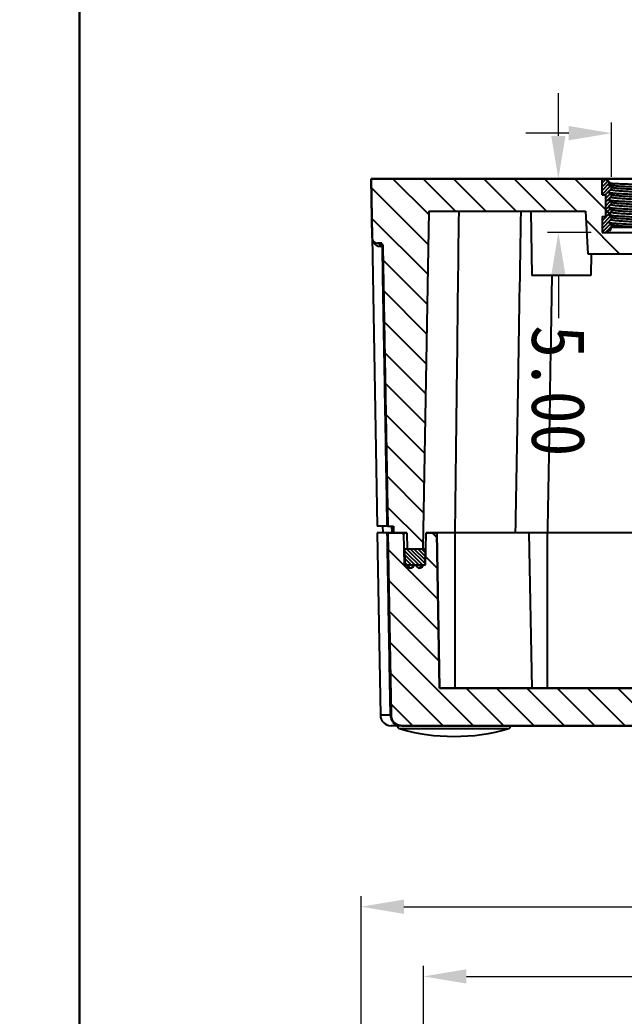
# Model space of a CAD drawing. Header units: millimetres. Extents: x 832 to 1628, y -1651 to -1095.
# Drawn here: x 1224.2 to 1280.5, y -1471.2 to -1378.3 of the extents above; entities that cross this region are included whole.
import ezdxf

# ---------------------------------------------------------------- set-up
doc = ezdxf.new("R2010")
doc.units = ezdxf.units.MM
doc.layers.add('dim', color=3, linetype='Continuous', lineweight=9)
doc.styles.add('FFS', font='simfang0.ttf', dxfattribs={"width": 0.9})
doc.dimstyles.new('YanXiu', dxfattribs={"dimtxt": 2.5, "dimasz": 2.2, "dimexe": 1, "dimexo": 0.6, "dimgap": 0.66, "dimtad": 0, "dimzin": 1, "dimdsep": 46, "dimtxsty": 'FFS', "dimcen": 0, "dimclrd": 256, "dimclre": 131, "dimclrt": 42, "dimazin": 0, "dimtfac": 1, "dimtofl": 0, "dimtmove": 0, "dimatfit": 3, "dimfxl": 1, "dimlwd": 5, "dimlwe": 5, "dimarcsym": 0})

# ---------------------------------------------------------------- blocks, each defined once
blk = doc.blocks.new('*D22')
at = {"layer": 'Defpoints', "color": 0}
for p in [(1723.751, -1309.429), (1816.097, -1309.429), (1816.097, -1328.497)]:
    blk.add_point(p, dxfattribs=at)
at = {"layer": 'dim', "color": 131, "lineweight": 5}
for p, q in [((1723.751, -1310.428), (1723.751, -1329.496)), ((1816.097, -1310.428), (1816.097, -1329.496))]:
    blk.add_line(p, q, dxfattribs=at)
at = {"layer": 'dim', "lineweight": 5}
for p, q in [((1727.751, -1328.497), (1761.7, -1328.497)), ((1812.097, -1328.497), (1778.148, -1328.497))]:
    blk.add_line(p, q, dxfattribs=at)
at = {"layer": 'dim'}
for points in [[(1727.751, -1327.83), (1727.751, -1329.163), (1723.751, -1328.497)], [(1812.097, -1327.83), (1812.097, -1329.163), (1816.097, -1328.497)]]:
    blk.add_solid(points, dxfattribs=at)
at = {"layer": 'dim', "color": 42, "insert": (1769.924, -1328.497), "char_height": 5, "attachment_point": 5, "style": 'FFS'}
blk.add_mtext('92.35', dxfattribs=at)
blk = doc.blocks.new('*D21')
at = {"layer": 'Defpoints', "color": 0}
for p in [(1729.572, -1300.742), (1810.276, -1300.742), (1810.276, -1321.997)]:
    blk.add_point(p, dxfattribs=at)
at = {"layer": 'dim', "color": 131, "lineweight": 5}
for p, q in [((1729.572, -1301.741), (1729.572, -1322.996)), ((1810.276, -1301.741), (1810.276, -1322.996))]:
    blk.add_line(p, q, dxfattribs=at)
at = {"layer": 'dim', "lineweight": 5}
for p, q in [((1733.572, -1321.997), (1761.591, -1321.997)), ((1806.276, -1321.997), (1778.257, -1321.997))]:
    blk.add_line(p, q, dxfattribs=at)
at = {"layer": 'dim'}
for points in [[(1733.572, -1321.33), (1733.572, -1322.663), (1729.572, -1321.997)], [(1806.276, -1321.33), (1806.276, -1322.663), (1810.276, -1321.997)]]:
    blk.add_solid(points, dxfattribs=at)
at = {"layer": 'dim', "color": 42, "insert": (1769.924, -1321.997), "char_height": 5, "attachment_point": 5, "style": 'FFS'}
blk.add_mtext('80.70', dxfattribs=at)
blk = doc.blocks.new('*D42')
at = {"layer": 'Defpoints', "color": 0}
for p in [(-48.741, 25.224), (-44.669, 25.224), (-48.741, 20.224)]:
    blk.add_point(p, dxfattribs=at)
at = {"layer": 'dim', "lineweight": 5}
for p, q in [((-44.669, 29.224), (-44.669, 33.224)), ((-44.669, 16.224), (-44.669, 12.224))]:
    blk.add_line(p, q, dxfattribs=at)
at = {"layer": 'dim', "color": 131, "lineweight": 5}
for p, q in [((-47.742, 25.224), (-43.669, 25.224)), ((-47.742, 20.224), (-43.669, 20.224))]:
    blk.add_line(p, q, dxfattribs=at)
at = {"layer": 'dim'}
for points in [[(-45.336, 29.224), (-44.002, 29.224), (-44.669, 25.224)], [(-45.336, 16.224), (-44.002, 16.224), (-44.669, 20.224)]]:
    blk.add_solid(points, dxfattribs=at)
at = {"layer": 'dim', "color": 42, "insert": (-44.669, 39.988), "char_height": 5, "attachment_point": 5, "rotation": 90, "style": 'FFS'}
blk.add_mtext('5.00', dxfattribs=at)
blk = doc.blocks.new('*u26')
at = {"linetype": 'Continuous'}
h = blk.add_hatch(dxfattribs=at)
h.set_pattern_fill('A', color=5, scale=0.25, angle=45, style=0, pattern_type=0)
h.set_pattern_definition([(45, (-361.00908, -124.309), (-0.1767767, 0.1767767), [])])
edge = h.paths.add_edge_path()
edge.add_line((2.7, -5), (2.3, -5))
edge.add_line((1.909, -4.609), (2.3, -5))
edge.add_line((1.909, -4.609), (2.1, -4.45))
edge.add_line((2.1, -4.45), (1.8, -4.2))
edge.add_line((1.8, -4), (1.8, -4.2))
edge.add_line((1.8, -4), (2.1, -3.75))
edge.add_line((2.1, -3.75), (1.8, -3.5))
edge.add_line((1.8, -3.3), (1.8, -3.5))
edge.add_line((1.8, -3.3), (2.1, -3.05))
edge.add_line((2.1, -3.05), (1.8, -2.8))
edge.add_line((1.8, -2.6), (1.8, -2.8))
edge.add_line((1.8, -2.6), (2.1, -2.35))
edge.add_line((2.1, -2.35), (1.8, -2.1))
edge.add_line((1.8, -1.9), (1.8, -2.1))
edge.add_line((1.8, -1.9), (2.1, -1.65))
edge.add_line((2.1, -1.65), (1.8, -1.4))
edge.add_line((1.8, -1.2), (1.8, -1.4))
edge.add_line((1.8, -1.2), (2.1, -0.95))
edge.add_line((2.1, -0.95), (1.8, -0.7))
edge.add_line((1.8, -0.5), (1.8, -0.7))
edge.add_line((1.8, -0.5), (2.1, -0.25))
edge.add_line((2.1, -0.25), (2.073, -0.227))
edge.add_line((2.073, -0.227), (2.3, 0))
edge.add_line((2.7, 0), (2.3, 0))
edge.add_line((2.7, -1.5), (2.7, 0))
edge.add_line((2.7, -1.5), (2.35, -1.5))
edge.add_line((2.35, -1.5), (2.35, -3.5))
edge.add_line((2.7, -3.5), (2.35, -3.5))
edge.add_line((2.7, -3.5), (2.7, -5))
edge = h.paths.add_edge_path()
edge.add_line((-2.3, -5), (-2.7, -5))
edge.add_line((-2.7, -3.5), (-2.7, -5))
edge.add_line((-2.35, -3.5), (-2.7, -3.5))
edge.add_line((-2.35, -1.5), (-2.35, -3.5))
edge.add_line((-2.35, -1.5), (-2.7, -1.5))
edge.add_line((-2.7, -1.5), (-2.7, 0))
edge.add_line((-2.3, 0), (-2.7, 0))
edge.add_line((-1.882, -0.418), (-2.3, 0))
edge.add_line((-1.882, -0.418), (-2.1, -0.6))
edge.add_line((-2.1, -0.6), (-1.8, -0.85))
edge.add_line((-1.8, -0.85), (-1.8, -1.05))
edge.add_line((-1.8, -1.05), (-2.1, -1.3))
edge.add_line((-2.1, -1.3), (-1.8, -1.55))
edge.add_line((-1.8, -1.55), (-1.8, -1.75))
edge.add_line((-1.8, -1.75), (-2.1, -2))
edge.add_line((-2.1, -2), (-1.8, -2.25))
edge.add_line((-1.8, -2.25), (-1.8, -2.45))
edge.add_line((-1.8, -2.45), (-2.1, -2.7))
edge.add_line((-2.1, -2.7), (-1.8, -2.95))
edge.add_line((-1.8, -2.95), (-1.8, -3.15))
edge.add_line((-1.8, -3.15), (-2.1, -3.4))
edge.add_line((-2.1, -3.4), (-1.8, -3.65))
edge.add_line((-1.8, -3.65), (-1.8, -3.85))
edge.add_line((-1.8, -3.85), (-2.1, -4.1))
edge.add_line((-2.1, -4.1), (-1.8, -4.35))
edge.add_line((-1.8, -4.35), (-1.8, -4.5))
edge.add_line((-1.8, -4.5), (-2.3, -5))
at = {"color": 6, "linetype": 'Continuous'}
for p, q in [((-2.7, -1.5), (-2.7, 0)), ((-2.3, 0), (-2.7, 0)), ((-2.7, -1.5), (-2.7, 0)), ((2.7, 0), (-2.7, 0)), ((-1.882, -0.418), (-2.3, 0)), ((-1.882, -0.418), (-2.3, 0)), ((2.073, -0.227), (2.3, 0)), ((2.073, -0.227), (2.3, 0)), ((2.7, 0), (2.3, 0)), ((2.7, -1.5), (2.7, 0)), ((2.7, -1.5), (2.7, 0)), ((-1.882, -0.418), (-2.1, -0.6)), ((-1.882, -0.418), (-2.1, -0.6)), ((-2.1, -0.6), (-1.8, -0.85)), ((-2.1, -0.6), (-1.8, -0.85)), ((-1.8, -0.85), (-1.8, -1.05)), ((-1.8, -0.85), (-1.8, -1.05)), ((-1.795, -0.858), (-1.8, -0.85)), ((1.8, -0.5), (-0.401, -0.5)), ((1.795, -0.692), (1.8, -0.7)), ((1.8, -0.5), (2.1, -0.25)), ((1.8, -0.5), (2.1, -0.25)), ((1.8, -0.5), (1.8, -0.7)), ((1.8, -0.5), (1.8, -0.7)), ((2.1, -0.95), (1.8, -0.7)), ((2.1, -0.95), (1.8, -0.7)), ((2.072, -0.232), (2.07, -0.232)), ((2.072, -0.223), (2.073, -0.227)), ((2.1, -0.25), (2.073, -0.227)), ((2.1, -0.25), (2.073, -0.227)), ((-2.35, -1.5), (-2.7, -1.5)), ((-2.35, -1.5), (-2.7, -1.5)), ((-2.35, -1.5), (-2.35, -3.5)), ((-2.35, -1.5), (-2.35, -3.5)), ((-1.8, -1.05), (-2.1, -1.3)), ((-1.8, -1.05), (-2.1, -1.3)), ((-2.1, -1.3), (-1.8, -1.55)), ((-2.1, -1.3), (-1.8, -1.55)), ((-1.8, -1.75), (-2.1, -2)), ((-1.8, -1.75), (-2.1, -2)), ((-1.8, -1.55), (-1.8, -1.75)), ((-1.8, -1.55), (-1.8, -1.75)), ((-1.795, -1.558), (-1.8, -1.55)), ((1.795, -1.392), (1.8, -1.4)), ((1.8, -1.2), (2.1, -0.95)), ((1.8, -1.2), (2.1, -0.95)), ((1.8, -1.2), (1.8, -1.4)), ((1.8, -1.2), (1.8, -1.4)), ((2.1, -1.65), (1.8, -1.4)), ((2.1, -1.65), (1.8, -1.4)), ((1.8, -1.9), (2.1, -1.65)), ((1.8, -1.9), (2.1, -1.65)), ((2.7, -1.5), (2.35, -1.5)), ((2.35, -1.5), (2.35, -3.5)), ((2.7, -1.5), (2.35, -1.5)), ((2.35, -1.5), (2.35, -3.5)), ((-2.1, -2), (-1.8, -2.25)), ((-2.1, -2), (-1.8, -2.25)), ((-1.8, -2.45), (-2.1, -2.7)), ((-1.8, -2.45), (-2.1, -2.7)), ((-2.1, -2.7), (-1.8, -2.95)), ((-2.1, -2.7), (-1.8, -2.95)), ((-1.8, -2.25), (-1.8, -2.45)), ((-1.8, -2.25), (-1.8, -2.45)), ((-1.795, -2.258), (-1.8, -2.25)), ((1.795, -2.092), (1.8, -2.1)), ((1.8, -1.9), (1.8, -2.1)), ((1.8, -1.9), (1.8, -2.1)), ((2.1, -2.35), (1.8, -2.1)), ((2.1, -2.35), (1.8, -2.1)), ((1.8, -2.6), (2.1, -2.35)), ((1.8, -2.6), (2.1, -2.35)), ((1.8, -2.6), (1.8, -2.8)), ((1.8, -2.6), (1.8, -2.8)), ((-2.7, -3.5), (-2.7, -5)), ((-2.35, -3.5), (-2.7, -3.5)), ((-2.7, -3.5), (-2.7, -5)), ((-2.35, -3.5), (-2.7, -3.5)), ((-1.8, -3.15), (-2.1, -3.4)), ((-1.8, -3.15), (-2.1, -3.4)), ((-2.1, -3.4), (-1.8, -3.65)), ((-2.1, -3.4), (-1.8, -3.65)), ((-1.8, -2.95), (-1.8, -3.15)), ((-1.8, -2.95), (-1.8, -3.15)), ((-1.795, -2.958), (-1.8, -2.95)), ((-1.8, -3.65), (-1.8, -3.85)), ((-1.795, -3.658), (-1.8, -3.65)), ((-1.8, -3.65), (-1.8, -3.85)), ((1.795, -2.792), (1.8, -2.8)), ((1.795, -3.492), (1.8, -3.5)), ((2.1, -3.05), (1.8, -2.8)), ((2.1, -3.05), (1.8, -2.8)), ((1.8, -3.3), (2.1, -3.05)), ((1.8, -3.3), (2.1, -3.05)), ((1.8, -3.3), (1.8, -3.5)), ((1.8, -3.3), (1.8, -3.5)), ((2.1, -3.75), (1.8, -3.5)), ((2.1, -3.75), (1.8, -3.5)), ((2.7, -3.5), (2.35, -3.5)), ((2.7, -3.5), (2.35, -3.5)), ((2.7, -3.5), (2.7, -5)), ((2.7, -3.5), (2.7, -5)), ((-1.8, -4.5), (-2.3, -5)), ((-1.8, -4.5), (-2.3, -5)), ((-1.8, -3.85), (-2.1, -4.1)), ((-1.8, -3.85), (-2.1, -4.1)), ((-2.1, -4.1), (-1.8, -4.35)), ((-2.1, -4.1), (-1.8, -4.35)), ((-1.8, -4.35), (-1.8, -4.5)), ((-1.8, -4.35), (-1.795, -4.358)), ((-1.8, -4.35), (-1.8, -4.5)), ((-1.8, -4.5), (-0.401, -4.5)), ((1.795, -4.192), (1.8, -4.2)), ((1.8, -4), (2.1, -3.75)), ((1.8, -4), (2.1, -3.75)), ((1.8, -4), (1.8, -4.2)), ((1.8, -4), (1.8, -4.2)), ((2.1, -4.45), (1.8, -4.2)), ((2.1, -4.45), (1.8, -4.2)), ((1.909, -4.609), (2.1, -4.45)), ((1.909, -4.609), (2.1, -4.45)), ((1.909, -4.609), (2.3, -5)), ((1.909, -4.609), (2.3, -5)), ((-2.3, -5), (-2.7, -5)), ((2.7, -5), (-2.7, -5)), ((2.7, -5), (2.3, -5))]:
    blk.add_line(p, q, dxfattribs=at)
blk.add_arc((1.82, -1.111), 0.914, 73.70398, 74.02463, dxfattribs=at)
for points, start_tangent, end_tangent in [([(2.086, -0.936), (2.077, -0.933), (2.007, -0.917), (1.892, -0.9), (1.735, -0.883), (1.539, -0.867), (1.309, -0.85), (1.05, -0.833), (0.767, -0.817), (0.467, -0.8), (0.157, -0.783), (-0.157, -0.767), (-0.467, -0.75), (-0.767, -0.733), (-1.05, -0.717), (-1.309, -0.7), (-1.539, -0.683), (-1.735, -0.667), (-1.892, -0.65), (-2.007, -0.633), (-2.077, -0.617), (-2.086, -0.614)], (-0.938776, 0.344527), (-0.938776, 0.344527)), ([(-1.882, -0.418), (-1.852, -0.427), (-1.782, -0.436), (-1.672, -0.445), (-1.525, -0.455), (-1.348, -0.464), (-1.141, -0.473), (-0.911, -0.482), (-0.661, -0.491), (-0.401, -0.5)], (0.707107, -0.707107), (0.99941, -0.034343)), ([(1.8, -1.2), (1.778, -1.183), (1.711, -1.165), (1.601, -1.147), (1.453, -1.13), (1.27, -1.112), (1.055, -1.095), (0.812, -1.077), (0.551, -1.06), (0.277, -1.042), (-0.003, -1.025), (-0.285, -1.007), (-0.559, -0.99), (-0.819, -0.972), (-1.06, -0.955), (-1.273, -0.937), (-1.456, -0.92), (-1.604, -0.903), (-1.712, -0.885), (-1.778, -0.867), (-1.796, -0.859)], (0, 1), (-0.75133, 0.659927)), ([(-0.401, -0.5), (-0.135, -0.517), (0.133, -0.533), (0.398, -0.55), (0.654, -0.566), (0.897, -0.583), (1.12, -0.6), (1.317, -0.616), (1.484, -0.633), (1.62, -0.65), (1.72, -0.667), (1.78, -0.683), (1.795, -0.691)], (0.997991, -0.063358), (0.75935, -0.650682)), ([(1.8, -0.5), (1.863, -0.425), (1.901, -0.349), (1.911, -0.274), (1.892, -0.2)], (0.707107, 0.707107), (-0.419491, 0.907759)), ([(2.07, -0.232), (2.007, -0.217), (1.892, -0.2)], (-0.961796, 0.273768), (-0.992608, 0.121368)), ([(1.892, -0.2), (1.975, -0.207), (2.034, -0.214), (2.066, -0.22)], (0.997492, -0.070779), (0.893072, -0.449913)), ([(2.066, -0.22), (2.072, -0.224)], (0.893072, -0.449913), (0.747436, -0.664334)), ([(2.086, -1.636), (2.077, -1.633), (2.007, -1.617), (1.892, -1.6), (1.735, -1.583), (1.539, -1.567), (1.309, -1.55), (1.05, -1.533), (0.767, -1.517), (0.467, -1.5), (0.157, -1.483), (-0.157, -1.467), (-0.467, -1.45), (-0.767, -1.433), (-1.05, -1.417), (-1.309, -1.4), (-1.539, -1.383), (-1.735, -1.367), (-1.892, -1.35), (-2.007, -1.333), (-2.077, -1.317), (-2.086, -1.314)], (-0.938776, 0.344527), (-0.938776, 0.344527)), ([(-1.8, -1.05), (-1.778, -1.067), (-1.712, -1.085), (-1.604, -1.102), (-1.458, -1.12), (-1.275, -1.137), (-1.059, -1.155), (-0.816, -1.173), (-0.556, -1.19), (-0.282, -1.207), (0.003, -1.225), (0.288, -1.243), (0.562, -1.26), (0.82, -1.278), (1.062, -1.295), (1.277, -1.313), (1.46, -1.33), (1.605, -1.348), (1.712, -1.365), (1.778, -1.383), (1.796, -1.391)], (0, -1), (0.751048, -0.660247)), ([(-1.8, -1.75), (-1.778, -1.767), (-1.712, -1.785), (-1.603, -1.803), (-1.454, -1.82), (-1.272, -1.838), (-1.057, -1.855), (-0.816, -1.873), (-0.555, -1.89), (-0.281, -1.908), (0, -1.925)], (0, -1), (0.99809, -0.061775)), ([(1.8, -1.9), (1.778, -1.883), (1.712, -1.865), (1.605, -1.848), (1.46, -1.83), (1.277, -1.813), (1.062, -1.795), (0.82, -1.778), (0.562, -1.76), (0.288, -1.743), (0.003, -1.725), (-0.282, -1.707), (-0.556, -1.69), (-0.816, -1.673), (-1.059, -1.655), (-1.275, -1.637), (-1.458, -1.62), (-1.604, -1.602), (-1.712, -1.585), (-1.778, -1.567), (-1.796, -1.559)], (0, 1), (-0.750818, 0.66051)), ([(2.086, -3.036), (2.077, -3.033), (2.007, -3.017), (1.892, -3), (1.735, -2.983), (1.539, -2.967), (1.309, -2.95), (1.05, -2.933), (0.767, -2.917), (0.467, -2.9), (0.157, -2.883), (-0.157, -2.867), (-0.467, -2.85), (-0.767, -2.833), (-1.05, -2.817), (-1.309, -2.8), (-1.539, -2.783), (-1.735, -2.767), (-1.892, -2.75), (-2.007, -2.733), (-2.077, -2.717), (-2.086, -2.714)], (-0.938776, 0.344527), (-0.938776, 0.344527)), ([(0, -2.175), (-0.299, -2.159), (-0.592, -2.143), (-0.872, -2.127), (-1.135, -2.111), (-1.375, -2.095), (-1.587, -2.08), (-1.767, -2.064), (-1.91, -2.048), (-2.015, -2.032), (-2.079, -2.016)], (-0.998596, 0.052977), (-0.953559, 0.301205)), ([(-1.8, -2.45), (-1.778, -2.467), (-1.712, -2.485), (-1.605, -2.502), (-1.46, -2.52), (-1.278, -2.537), (-1.062, -2.555), (-0.821, -2.572), (-0.562, -2.59), (-0.288, -2.607), (-0.004, -2.625), (0.281, -2.642), (0.556, -2.66), (0.816, -2.677), (1.059, -2.695), (1.275, -2.713), (1.458, -2.73), (1.604, -2.748), (1.712, -2.765), (1.778, -2.783), (1.796, -2.791)], (0, -1), (0.750812, -0.660516)), ([(0, -2.425), (-0.281, -2.408), (-0.555, -2.39), (-0.816, -2.373), (-1.057, -2.355), (-1.272, -2.338), (-1.454, -2.32), (-1.603, -2.303), (-1.712, -2.285), (-1.778, -2.267), (-1.796, -2.259)], (-0.99809, 0.061775), (-0.751164, 0.660116)), ([(0, -1.925), (0.281, -1.942), (0.555, -1.96), (0.816, -1.977), (1.058, -1.995), (1.272, -2.012), (1.455, -2.03), (1.603, -2.047), (1.712, -2.065), (1.778, -2.083), (1.796, -2.091)], (0.99809, -0.061775), (0.751176, -0.660103)), ([(2.079, -2.334), (2.015, -2.318), (1.91, -2.302), (1.767, -2.286), (1.587, -2.27), (1.375, -2.255), (1.135, -2.239), (0.872, -2.223), (0.592, -2.207), (0.299, -2.191), (0, -2.175)], (-0.953559, 0.301205), (-0.998596, 0.052977)), ([(1.8, -2.6), (1.778, -2.583), (1.712, -2.565), (1.603, -2.547), (1.455, -2.53), (1.272, -2.512), (1.058, -2.495), (0.816, -2.477), (0.555, -2.46), (0.281, -2.442), (0, -2.425)], (0, 1), (-0.99809, 0.061775)), ([(2.086, -3.736), (2.077, -3.733), (2.007, -3.717), (1.892, -3.7), (1.735, -3.683), (1.539, -3.667), (1.309, -3.65), (1.05, -3.633), (0.767, -3.617), (0.467, -3.6), (0.157, -3.583), (-0.157, -3.567), (-0.467, -3.55), (-0.767, -3.533), (-1.05, -3.517), (-1.309, -3.5), (-1.539, -3.483), (-1.735, -3.467), (-1.892, -3.45), (-2.007, -3.433), (-2.077, -3.417), (-2.086, -3.414)], (-0.938776, 0.344527), (-0.938776, 0.344527)), ([(-1.8, -3.15), (-1.778, -3.167), (-1.711, -3.185), (-1.601, -3.203), (-1.453, -3.22), (-1.27, -3.238), (-1.054, -3.255), (-0.812, -3.273), (-0.55, -3.29), (-0.277, -3.308), (0.004, -3.325), (0.285, -3.343), (0.559, -3.36), (0.819, -3.378), (1.06, -3.395), (1.274, -3.413), (1.456, -3.43), (1.604, -3.447), (1.712, -3.465), (1.778, -3.483), (1.796, -3.491)], (0, -1), (0.751336, -0.659919)), ([(1.8, -3.3), (1.778, -3.283), (1.712, -3.265), (1.604, -3.248), (1.458, -3.23), (1.275, -3.213), (1.059, -3.195), (0.816, -3.177), (0.556, -3.16), (0.281, -3.142), (-0.004, -3.125), (-0.288, -3.107), (-0.562, -3.09), (-0.821, -3.072), (-1.062, -3.055), (-1.278, -3.037), (-1.46, -3.02), (-1.605, -3.002), (-1.712, -2.985), (-1.778, -2.967), (-1.796, -2.959)], (0, 1), (-0.751064, 0.660229)), ([(1.8, -4), (1.778, -3.983), (1.712, -3.965), (1.604, -3.947), (1.456, -3.93), (1.274, -3.913), (1.06, -3.895), (0.819, -3.878), (0.559, -3.86), (0.285, -3.843), (0.004, -3.825), (-0.277, -3.808), (-0.55, -3.79), (-0.812, -3.773), (-1.054, -3.755), (-1.27, -3.738), (-1.453, -3.72), (-1.601, -3.703), (-1.711, -3.685), (-1.778, -3.667), (-1.796, -3.659)], (0, 1), (-0.750617, 0.660738)), ([(2.086, -4.436), (2.077, -4.433), (2.007, -4.417), (1.892, -4.4), (1.735, -4.383), (1.539, -4.367), (1.309, -4.35), (1.05, -4.333), (0.767, -4.317), (0.467, -4.3), (0.157, -4.283), (-0.157, -4.267), (-0.467, -4.25), (-0.767, -4.233), (-1.05, -4.217), (-1.309, -4.2), (-1.539, -4.183), (-1.735, -4.167), (-1.892, -4.15), (-2.007, -4.133), (-2.077, -4.117), (-2.086, -4.114)], (-0.938776, 0.344527), (-0.938776, 0.344527)), ([(-1.8, -3.85), (-1.778, -3.867), (-1.713, -3.885), (-1.606, -3.902), (-1.46, -3.92), (-1.278, -3.937), (-1.063, -3.955), (-0.823, -3.972), (-0.566, -3.989), (-0.292, -4.007), (-0.007, -4.025), (0.277, -4.042), (0.551, -4.06), (0.812, -4.077), (1.056, -4.095), (1.273, -4.113), (1.457, -4.13), (1.603, -4.147), (1.712, -4.165), (1.778, -4.183), (1.796, -4.191)], (0, -1), (0.75061, -0.660746)), ([(-1.795, -4.359), (-1.78, -4.367), (-1.72, -4.383), (-1.622, -4.4), (-1.487, -4.417), (-1.32, -4.433), (-1.122, -4.45), (-0.9, -4.467), (-0.658, -4.483), (-0.401, -4.5)], (0.75874, -0.651393), (0.997991, -0.063358)), ([(1.909, -4.609), (1.879, -4.6), (1.808, -4.591), (1.698, -4.582), (1.553, -4.573), (1.374, -4.564), (1.165, -4.555), (0.929, -4.546), (0.677, -4.537), (0.415, -4.528), (0.142, -4.518), (-0.132, -4.509), (-0.401, -4.5)], (-0.707107, 0.707107), (-0.999392, 0.034876))]:
    blk.add_spline(points, degree=3, dxfattribs=dict(at, start_tangent=start_tangent, end_tangent=end_tangent))
blk = doc.blocks.new('*D43')
at = {"layer": 'Defpoints', "color": 0}
for p in [(-53.241, 20.768), (-49.641, 21.024), (-49.641, 15.961)]:
    blk.add_point(p, dxfattribs=at)
at = {"layer": 'dim', "color": 131, "lineweight": 5}
for p, q in [((-53.241, 19.769), (-53.241, 14.962)), ((-49.641, 20.024), (-49.641, 14.962))]:
    blk.add_line(p, q, dxfattribs=at)
at = {"layer": 'dim', "lineweight": 5}
for p, q in [((-57.241, 15.961), (-61.241, 15.961)), ((-45.641, 15.961), (-41.641, 15.961))]:
    blk.add_line(p, q, dxfattribs=at)
at = {"layer": 'dim'}
for points in [[(-57.241, 16.628), (-57.241, 15.294), (-53.241, 15.961)], [(-45.641, 16.628), (-45.641, 15.294), (-49.641, 15.961)]]:
    blk.add_solid(points, dxfattribs=at)
at = {"layer": 'dim', "color": 42, "insert": (-68.273, 15.961), "char_height": 5, "attachment_point": 5, "style": 'FFS'}
blk.add_mtext('M4.0', dxfattribs=at)
blk = doc.blocks.new('*u23')
at = {"layer": 'dim'}
for base, p1, p2, picture, middle in [((40.352, -85.568), (-40.352, -64.313), (40.352, -64.313), '*D21', (0, -85.568)), ((46.173, -92.068), (-46.173, -73), (46.173, -73), '*D22', (0, -92.068))]:
    dim = blk.add_linear_dim(base=base, p1=p1, p2=p2, dimstyle='YanXiu', override={"dimtxt": 5, "dimasz": 4, "dimexe": 0.9995, "dimexo": 0.9995, "dimgap": 0.9995}, dxfattribs=at)
    dim.commit()
    dim.dimension.update_dxf_attribs({"geometry": picture, "text_midpoint": middle, "insert": (-1769.924, 1236.429)})
blk = doc.blocks.new('u35')
h = blk.add_hatch()
h.set_pattern_fill('DEFAULT__6', color=5, scale=2, angle=-45, style=0, pattern_type=0)
h.set_pattern_definition([(315, (-338.3195, 688.51), (1.4142136, 1.4142136), [])])
edge = h.paths.add_edge_path()
edge.add_line((-70.391, 67.724), (-70.391, 71.224))
edge.add_line((-30.066, 71.224), (-70.391, 71.224))
edge.add_spline(control_points=[(-30.066, 71.224), (-29.488, 71.224), (-29.076, 70.819), (-29.066, 70.241)], knot_values=[0, 0, 0, 0, 1, 1, 1, 1], weights=[1, 0.808834, 0.808834, 1], degree=3, periodic=0)
edge.add_line((-28.769, 53.224), (-29.066, 70.241))
edge.add_line((-28.769, 53.224), (-30.272, 53.224))
edge.add_line((-30.325, 56.224), (-30.272, 53.224))
edge.add_line((-30.325, 56.224), (-32.282, 56.224))
edge.add_line((-32.282, 56.224), (-32.335, 53.224))
edge.add_line((-32.335, 53.224), (-33.336, 53.224))
edge.add_line((-33.589, 67.724), (-33.336, 53.224))
edge.add_line((-33.589, 67.724), (-70.391, 67.724))
edge = h.paths.add_edge_path()
edge.add_line((-70.391, 67.724), (-70.391, 71.224))
edge.add_line((-70.391, 67.724), (-70.391, 71.224))
edge = h.paths.add_edge_path()
edge.add_line((-70.391, 67.724), (-70.391, 71.224))
edge.add_line((-182.294, 67.724), (-70.391, 67.724))
edge.add_line((-182.294, 67.724), (-182.547, 53.224))
edge.add_line((-183.548, 53.224), (-182.547, 53.224))
edge.add_line((-183.601, 56.224), (-183.548, 53.224))
edge.add_line((-185.558, 56.224), (-183.601, 56.224))
edge.add_line((-185.558, 56.224), (-185.611, 53.224))
edge.add_line((-187.114, 53.224), (-185.611, 53.224))
edge.add_line((-187.114, 53.224), (-186.817, 70.241))
edge.add_spline(control_points=[(-185.817, 71.224), (-186.395, 71.224), (-186.807, 70.819), (-186.817, 70.241)], knot_values=[0, 0, 0, 0, 1, 1, 1, 1], weights=[1, 0.808834, 0.808834, 1], degree=3, periodic=0)
edge.add_line((-185.817, 71.224), (-70.391, 71.224))
h = blk.add_hatch()
h.set_pattern_fill('DEFAULT__5', color=5, scale=0.25, angle=-45, style=0, pattern_type=0)
h.set_pattern_definition([(315, (-338.3195, 688.51004), (0.176776695, 0.176776695), [])])
edge = h.paths.add_edge_path()
edge.add_line((-30.38, 56.224), (-30.355, 54.724))
edge.add_line((-30.355, 54.724), (-32.255, 54.724))
edge.add_line((-32.255, 54.724), (-32.23, 56.224))
edge.add_line((-32.03, 56.224), (-32.23, 56.224))
edge.add_spline(control_points=[(-32.03, 56.224), (-32.03, 56.824), (-31.43, 56.824), (-31.43, 56.224)], knot_values=[0, 0, 0, 0, 1, 1, 1, 1], weights=[1, 0.333333, 0.333333, 1], degree=3, periodic=0)
edge.add_line((-31.18, 56.224), (-31.43, 56.224))
edge.add_spline(control_points=[(-31.18, 56.224), (-31.18, 56.824), (-30.58, 56.824), (-30.58, 56.224)], knot_values=[0, 0, 0, 0, 1, 1, 1, 1], weights=[1, 0.333333, 0.333333, 1], degree=3, periodic=0)
edge.add_line((-30.38, 56.224), (-30.58, 56.224))
edge = h.paths.add_edge_path()
edge.add_line((-185.528, 54.724), (-183.628, 54.724))
edge.add_line((-185.503, 56.224), (-185.528, 54.724))
edge.add_line((-185.503, 56.224), (-185.303, 56.224))
edge.add_spline(control_points=[(-184.703, 56.224), (-184.703, 56.824), (-185.303, 56.824), (-185.303, 56.224)], knot_values=[0, 0, 0, 0, 1, 1, 1, 1], weights=[1, 0.333333, 0.333333, 1], degree=3, periodic=0)
edge.add_line((-184.703, 56.224), (-184.453, 56.224))
edge.add_spline(control_points=[(-183.853, 56.224), (-183.853, 56.824), (-184.453, 56.824), (-184.453, 56.224)], knot_values=[0, 0, 0, 0, 1, 1, 1, 1], weights=[1, 0.333333, 0.333333, 1], degree=3, periodic=0)
edge.add_line((-183.853, 56.224), (-183.653, 56.224))
edge.add_line((-183.628, 54.724), (-183.653, 56.224))
at = {"color": 7}
for p, q in [((-186.818, 71.224), (-29.066, 71.224)), ((-30.066, 71.224), (-70.391, 71.224)), ((-29.856, 71.49), (-40.027, 71.49)), ((-28.769, 53.224), (-29.066, 70.241)), ((-28.769, 53.224), (-29.066, 70.241)), ((-29.009, 70.241), (-29.066, 70.24)), ((-29.009, 70.241), (-28.066, 70.241)), ((-27.769, 53.224), (-28.066, 70.241)), ((-182.294, 67.724), (-33.589, 67.724)), ((-33.589, 67.724), (-70.391, 67.724)), ((-43.629, 53.224), (-43.629, 67.724)), ((-41.931, 53.224), (-42.184, 67.724)), ((-35.016, 53.224), (-35.019, 67.724)), ((-33.589, 67.724), (-33.336, 53.224)), ((-33.336, 53.224), (-33.589, 67.724)), ((-32.282, 56.224), (-32.335, 53.224)), ((-32.282, 56.224), (-32.335, 53.224)), ((-30.325, 56.224), (-32.282, 56.224)), ((-30.325, 56.224), (-32.282, 56.224)), ((-32.255, 54.724), (-32.23, 56.224)), ((-32.255, 54.724), (-32.23, 56.224)), ((-32.03, 56.224), (-32.23, 56.224)), ((-31.18, 56.224), (-31.43, 56.224)), ((-30.38, 56.224), (-30.58, 56.224)), ((-30.38, 56.224), (-30.355, 54.724)), ((-30.38, 56.224), (-30.355, 54.724)), ((-30.325, 56.224), (-30.272, 53.224)), ((-30.325, 56.224), (-30.272, 53.224)), ((-32.584, 23.224), (-32.035, 54.724)), ((-32.584, 23.224), (-32.035, 54.724)), ((-32.584, 23.224), (-32.035, 54.724)), ((-30.355, 54.724), (-32.255, 54.724)), ((-30.355, 54.724), (-32.255, 54.724)), ((-30.572, 54.724), (-32.035, 54.724)), ((-30.546, 53.224), (-30.572, 54.724)), ((-30.546, 53.224), (-30.572, 54.724)), ((-183.548, 53.224), (-32.335, 53.224)), ((-32.335, 53.224), (-33.336, 53.224)), ((-29.3, 53.224), (-30.546, 53.224)), ((-30.546, 53.224), (-27.769, 53.224)), ((-28.769, 53.224), (-30.272, 53.224)), ((-29.6, 53.224), (-29.07, 53.224)), ((-29.279, 52.624), (-29.3, 53.224)), ((-29.279, 52.624), (-29.3, 53.224)), ((-29.279, 52.624), (-29.3, 53.224)), ((-29.217, 52.624), (-29.232, 53.224)), ((-29.111, 52.624), (-29.127, 53.224)), ((-28.279, 52.624), (-28.3, 53.224)), ((-28.769, 52.624), (-29.279, 52.624)), ((-28.769, 52.624), (-29.279, 52.624)), ((-28.842, 52.624), (-29.068, 52.624)), ((-28.77, 52.624), (-27.769, 52.624)), ((-28.313, 26.518), (-28.769, 52.624)), ((-28.313, 26.518), (-28.769, 52.624)), ((-28.313, 26.518), (-28.769, 52.624)), ((-27.203, 20.224), (-27.769, 52.624)), ((-32.228, 43.224), (-32.235, 43.224)), ((-47.726, 27.224), (-47.691, 29.224)), ((-47.726, 27.224), (-47.691, 29.224)), ((-47.691, 29.224), (-42.191, 29.224)), ((-42.087, 23.224), (-42.191, 29.224)), ((-42.087, 23.224), (-42.191, 29.224)), ((-47.415, 27.224), (-55.468, 27.224)), ((-47.206, 23.224), (-47.415, 27.224)), ((-28.312, 26.519), (-28.253, 26.518)), ((-28.253, 26.518), (-28.07, 26.518)), ((-28.204, 26.224), (-27.799, 26.224)), ((-27.799, 26.224), (-28.013, 26.224)), ((-27.799, 26.224), (-28.013, 26.224)), ((-27.299, 25.733), (-27.203, 20.224)), ((-27.203, 20.224), (-27.299, 25.732)), ((-32.584, 23.224), (-47.206, 23.224)), ((-32.584, 23.224), (-47.206, 23.224)), ((-82.941, 20.224), (-27.203, 20.224)), ((-27.203, 20.224), (-49.691, 20.224)), ((-41.732, 20.224), (-29.941, 20.224))]:
    blk.add_line(p, q, dxfattribs=at)
at = {"color": 5}
for p, q in [((-32.045, 54.138), (-28.738, 50.831)), ((-32.093, 51.358), (-28.687, 47.952)), ((-32.142, 48.578), (-28.637, 45.073)), ((-32.19, 45.798), (-28.587, 42.195)), ((-32.239, 43.018), (-28.537, 39.316)), ((-32.287, 40.238), (-28.486, 36.437)), ((-32.336, 37.458), (-28.436, 33.559)), ((-32.384, 34.678), (-28.386, 30.68)), ((-32.433, 31.899), (-28.336, 27.801)), ((-32.481, 29.119), (-27.268, 23.905)), ((-50.386, 27.224), (-47.251, 24.089)), ((-32.53, 26.339), (-27.217, 21.026)), ((-49.691, 23.701), (-46.214, 20.224)), ((-32.579, 23.559), (-29.243, 20.224)), ((-46.386, 23.224), (-43.386, 20.224)), ((-43.557, 23.224), (-40.557, 20.224)), ((-40.729, 23.224), (-37.729, 20.224)), ((-37.9, 23.224), (-34.9, 20.224)), ((-35.072, 23.224), (-32.072, 20.224)), ((-49.691, 20.873), (-49.042, 20.224))]:
    blk.add_line(p, q, dxfattribs=at)
at = {"color": 7}
for centre, radius, start, end in [((-34.941, 54.224), 18, 73.58886, 106.41114), ((-39.942, 71.203), 0.3, 106.41114, 175.96413), ((-30.066, 70.224), 1, 1, 90), ((-29.941, 71.203), 0.3, 4.03587, 73.58886), ((-29.828, 70.536), 0.688, 80.34226, 89.98372), ((-29.853, 70.472), 0.756, 56.98423, 64.08331), ((-29.066, 70.224), 1, 1, 90), ((-30.203, 70.229), 1.193, 6.05114, 17.39549), ((-30.239, 70.224), 1.23, 0.82465, 6.10809), ((-31.73, 56.224), 0.3, 0, 180), ((-30.88, 56.224), 0.3, 0, 180), ((-28.013, 26.524), 0.3, 181, 270), ((-28.013, 26.524), 0.3, 181.00006, 270.00321), ((-28.07, 25.789), 0.729, 79.44496, 89.93168), ((-28.077, 25.75), 0.769, 59.35054, 79.48248), ((-27.799, 25.724), 0.5, 1, 90), ((-27.799, 25.724), 0.5, 1, 90), ((-28.069, 25.767), 0.75, 55.21118, 59.26801), ((-28.122, 25.722), 0.821, 17.89081, 29.94605), ((-28.145, 25.714), 0.846, 16.7515, 17.95115), ((-28.143, 25.714), 0.844, 1.32265, 16.77696)]:
    blk.add_arc(centre, radius, start, end, dxfattribs=at)
for points, start_tangent, end_tangent in [([(-30.066, 71.224), (-30.055, 71.224), (-30.044, 71.223), (-30.033, 71.223), (-30.022, 71.223), (-30.01, 71.222), (-29.999, 71.221), (-29.988, 71.221), (-29.977, 71.22), (-29.965, 71.219), (-29.954, 71.217), (-29.943, 71.216), (-29.931, 71.215), (-29.92, 71.213), (-29.908, 71.211), (-29.897, 71.209), (-29.885, 71.207), (-29.874, 71.205), (-29.862, 71.203), (-29.851, 71.2), (-29.839, 71.198), (-29.828, 71.195), (-29.816, 71.192), (-29.805, 71.189), (-29.793, 71.186), (-29.782, 71.182), (-29.77, 71.179), (-29.759, 71.175), (-29.747, 71.172), (-29.736, 71.168), (-29.724, 71.164), (-29.713, 71.159), (-29.701, 71.155), (-29.69, 71.15), (-29.678, 71.146), (-29.667, 71.141), (-29.656, 71.136), (-29.644, 71.131), (-29.633, 71.125), (-29.622, 71.12), (-29.611, 71.114), (-29.6, 71.109), (-29.589, 71.103), (-29.578, 71.097), (-29.567, 71.09), (-29.556, 71.084), (-29.545, 71.077), (-29.534, 71.071), (-29.524, 71.064), (-29.513, 71.057), (-29.503, 71.05), (-29.492, 71.043), (-29.482, 71.036), (-29.472, 71.028), (-29.461, 71.02), (-29.451, 71.013), (-29.441, 71.005), (-29.431, 70.997), (-29.422, 70.989), (-29.412, 70.98), (-29.402, 70.972), (-29.393, 70.963), (-29.383, 70.955), (-29.374, 70.946), (-29.365, 70.937), (-29.356, 70.928), (-29.347, 70.919), (-29.338, 70.91), (-29.329, 70.9), (-29.321, 70.891), (-29.312, 70.881), (-29.304, 70.871), (-29.296, 70.862), (-29.288, 70.852), (-29.28, 70.842), (-29.272, 70.832), (-29.264, 70.822), (-29.257, 70.811), (-29.249, 70.801), (-29.242, 70.791), (-29.235, 70.78), (-29.228, 70.77), (-29.221, 70.759), (-29.214, 70.748), (-29.208, 70.738), (-29.202, 70.727), (-29.195, 70.716), (-29.189, 70.705), (-29.183, 70.694), (-29.177, 70.683), (-29.172, 70.672), (-29.166, 70.661), (-29.161, 70.65), (-29.156, 70.638), (-29.151, 70.627), (-29.146, 70.616), (-29.141, 70.604), (-29.136, 70.593), (-29.132, 70.582), (-29.128, 70.57), (-29.124, 70.559), (-29.12, 70.547), (-29.116, 70.536), (-29.112, 70.524), (-29.109, 70.513), (-29.105, 70.501), (-29.102, 70.49), (-29.099, 70.478), (-29.096, 70.467), (-29.093, 70.456), (-29.09, 70.444), (-29.088, 70.433), (-29.085, 70.421), (-29.083, 70.41), (-29.081, 70.398), (-29.079, 70.387), (-29.077, 70.375), (-29.076, 70.364), (-29.074, 70.353), (-29.073, 70.341), (-29.071, 70.33), (-29.07, 70.319), (-29.069, 70.308), (-29.068, 70.296), (-29.068, 70.285), (-29.067, 70.274), (-29.067, 70.263), (-29.066, 70.252), (-29.066, 70.241)], (1, 0), (0.017452, -0.999848)), ([(-29.828, 71.224), (-29.728, 71.214), (-29.65, 71.192)], (1, -0.000179), (0.940384, -0.340115)), ([(-29.522, 71.153), (-29.612, 71.189), (-29.713, 71.214)], (-0.899678, 0.436555), (-0.985818, 0.167819)), ([(-29.65, 71.192), (-29.641, 71.189), (-29.564, 71.152), (-29.495, 71.106)], (0.940384, -0.340115), (0.792591, -0.609754)), ([(-29.495, 71.106), (-29.431, 71.05), (-29.371, 70.983), (-29.314, 70.902), (-29.284, 70.849)], (0.792591, -0.609754), (0.471871, -0.881668)), ([(-29.064, 70.586), (-29.107, 70.7), (-29.161, 70.807), (-29.225, 70.903), (-29.293, 70.984), (-29.365, 71.051), (-29.441, 71.107)], (-0.300137, 0.953896), (-0.838808, 0.544427)), ([(-29.009, 70.241), (-28.859, 61.746), (-28.709, 53.224)], (0.017681, -0.999844), (0.017596, -0.999845)), ([(-32.03, 56.224), (-32.03, 56.228), (-32.03, 56.233), (-32.029, 56.238), (-32.029, 56.243), (-32.029, 56.248), (-32.028, 56.253), (-32.028, 56.258), (-32.027, 56.264), (-32.026, 56.269), (-32.025, 56.274), (-32.025, 56.28), (-32.023, 56.285), (-32.022, 56.291), (-32.021, 56.296), (-32.019, 56.302), (-32.018, 56.308), (-32.017, 56.311), (-32.016, 56.313), (-32.015, 56.316), (-32.014, 56.319), (-32.013, 56.322), (-32.012, 56.325), (-32.011, 56.328), (-32.01, 56.331), (-32.009, 56.334), (-32.008, 56.337), (-32.006, 56.34), (-32.005, 56.343), (-32.004, 56.346), (-32.002, 56.349), (-32.001, 56.352), (-31.999, 56.355), (-31.998, 56.358), (-31.996, 56.361), (-31.995, 56.364), (-31.993, 56.367), (-31.991, 56.37), (-31.99, 56.373), (-31.988, 56.376), (-31.986, 56.379), (-31.984, 56.383), (-31.982, 56.386), (-31.98, 56.389), (-31.978, 56.392), (-31.976, 56.395), (-31.974, 56.398), (-31.972, 56.401), (-31.97, 56.404), (-31.967, 56.407), (-31.965, 56.41), (-31.963, 56.413), (-31.96, 56.416), (-31.958, 56.419), (-31.955, 56.421), (-31.953, 56.424), (-31.95, 56.427), (-31.947, 56.43), (-31.945, 56.433), (-31.942, 56.436), (-31.939, 56.439), (-31.936, 56.441), (-31.933, 56.444), (-31.93, 56.447), (-31.927, 56.45), (-31.924, 56.452), (-31.921, 56.455), (-31.918, 56.458), (-31.914, 56.46), (-31.911, 56.463), (-31.908, 56.465), (-31.904, 56.468), (-31.901, 56.47), (-31.897, 56.473), (-31.893, 56.475), (-31.89, 56.477), (-31.886, 56.48), (-31.882, 56.482), (-31.879, 56.484), (-31.875, 56.486), (-31.871, 56.488), (-31.867, 56.49), (-31.863, 56.492), (-31.859, 56.494), (-31.855, 56.496), (-31.851, 56.498), (-31.847, 56.5), (-31.843, 56.502), (-31.838, 56.503), (-31.834, 56.505), (-31.83, 56.506), (-31.826, 56.508), (-31.821, 56.509), (-31.817, 56.511), (-31.813, 56.512), (-31.808, 56.513), (-31.804, 56.514), (-31.799, 56.516), (-31.795, 56.517), (-31.79, 56.518), (-31.786, 56.518), (-31.781, 56.519), (-31.776, 56.52), (-31.772, 56.521), (-31.767, 56.521), (-31.762, 56.522), (-31.758, 56.522), (-31.753, 56.523), (-31.749, 56.523), (-31.744, 56.523), (-31.739, 56.524), (-31.734, 56.524), (-31.73, 56.524), (-31.725, 56.524), (-31.72, 56.524), (-31.716, 56.523), (-31.711, 56.523), (-31.706, 56.523), (-31.702, 56.522), (-31.697, 56.522), (-31.692, 56.521), (-31.688, 56.521), (-31.683, 56.52), (-31.679, 56.519), (-31.674, 56.518), (-31.669, 56.518), (-31.665, 56.517), (-31.66, 56.516), (-31.656, 56.514), (-31.651, 56.513), (-31.647, 56.512), (-31.643, 56.511), (-31.638, 56.509), (-31.634, 56.508), (-31.63, 56.506), (-31.625, 56.505), (-31.621, 56.503), (-31.617, 56.502), (-31.613, 56.5), (-31.609, 56.498), (-31.605, 56.496), (-31.6, 56.494), (-31.596, 56.492), (-31.593, 56.49), (-31.589, 56.488), (-31.585, 56.486), (-31.581, 56.484), (-31.577, 56.482), (-31.573, 56.48), (-31.57, 56.477), (-31.566, 56.475), (-31.562, 56.473), (-31.559, 56.47), (-31.555, 56.468), (-31.552, 56.465), (-31.549, 56.463), (-31.545, 56.46), (-31.542, 56.458), (-31.539, 56.455), (-31.536, 56.452), (-31.533, 56.45), (-31.529, 56.447), (-31.526, 56.444), (-31.523, 56.441), (-31.521, 56.439), (-31.518, 56.436), (-31.515, 56.433), (-31.512, 56.43), (-31.509, 56.427), (-31.507, 56.424), (-31.504, 56.421), (-31.502, 56.419), (-31.499, 56.416), (-31.497, 56.413), (-31.494, 56.41), (-31.492, 56.407), (-31.49, 56.404), (-31.488, 56.401), (-31.485, 56.398), (-31.483, 56.395), (-31.481, 56.392), (-31.479, 56.389), (-31.477, 56.386), (-31.475, 56.383), (-31.473, 56.379), (-31.472, 56.376), (-31.47, 56.373), (-31.468, 56.37), (-31.466, 56.367), (-31.465, 56.364), (-31.463, 56.361), (-31.462, 56.358), (-31.46, 56.355), (-31.459, 56.352), (-31.457, 56.349), (-31.456, 56.346), (-31.455, 56.343), (-31.453, 56.34), (-31.452, 56.337), (-31.451, 56.334), (-31.45, 56.331), (-31.449, 56.328), (-31.447, 56.325), (-31.446, 56.322), (-31.445, 56.319), (-31.444, 56.316), (-31.444, 56.313), (-31.443, 56.311), (-31.442, 56.308), (-31.44, 56.302), (-31.439, 56.296), (-31.437, 56.291), (-31.436, 56.285), (-31.435, 56.28), (-31.434, 56.274), (-31.433, 56.269), (-31.432, 56.264), (-31.432, 56.258), (-31.431, 56.253), (-31.431, 56.248), (-31.43, 56.243), (-31.43, 56.238), (-31.43, 56.233), (-31.43, 56.228), (-31.43, 56.224)], (0, 1), (0, -1)), ([(-31.18, 56.224), (-31.18, 56.228), (-31.18, 56.233), (-31.179, 56.238), (-31.179, 56.243), (-31.179, 56.248), (-31.178, 56.253), (-31.178, 56.258), (-31.177, 56.264), (-31.176, 56.269), (-31.175, 56.274), (-31.175, 56.28), (-31.173, 56.285), (-31.172, 56.291), (-31.171, 56.296), (-31.169, 56.302), (-31.168, 56.308), (-31.167, 56.311), (-31.166, 56.313), (-31.165, 56.316), (-31.164, 56.319), (-31.163, 56.322), (-31.162, 56.325), (-31.161, 56.328), (-31.16, 56.331), (-31.159, 56.334), (-31.158, 56.337), (-31.156, 56.34), (-31.155, 56.343), (-31.154, 56.346), (-31.152, 56.349), (-31.151, 56.352), (-31.149, 56.355), (-31.148, 56.358), (-31.146, 56.361), (-31.145, 56.364), (-31.143, 56.367), (-31.141, 56.37), (-31.14, 56.373), (-31.138, 56.376), (-31.136, 56.379), (-31.134, 56.383), (-31.132, 56.386), (-31.13, 56.389), (-31.128, 56.392), (-31.126, 56.395), (-31.124, 56.398), (-31.122, 56.401), (-31.12, 56.404), (-31.117, 56.407), (-31.115, 56.41), (-31.113, 56.413), (-31.11, 56.416), (-31.108, 56.419), (-31.105, 56.421), (-31.103, 56.424), (-31.1, 56.427), (-31.097, 56.43), (-31.095, 56.433), (-31.092, 56.436), (-31.089, 56.439), (-31.086, 56.441), (-31.083, 56.444), (-31.08, 56.447), (-31.077, 56.45), (-31.074, 56.452), (-31.071, 56.455), (-31.068, 56.458), (-31.064, 56.46), (-31.061, 56.463), (-31.058, 56.465), (-31.054, 56.468), (-31.051, 56.47), (-31.047, 56.473), (-31.043, 56.475), (-31.04, 56.477), (-31.036, 56.48), (-31.032, 56.482), (-31.029, 56.484), (-31.025, 56.486), (-31.021, 56.488), (-31.017, 56.49), (-31.013, 56.492), (-31.009, 56.494), (-31.005, 56.496), (-31.001, 56.498), (-30.997, 56.5), (-30.993, 56.502), (-30.988, 56.503), (-30.984, 56.505), (-30.98, 56.506), (-30.976, 56.508), (-30.971, 56.509), (-30.967, 56.511), (-30.963, 56.512), (-30.958, 56.513), (-30.954, 56.514), (-30.949, 56.516), (-30.945, 56.517), (-30.94, 56.518), (-30.936, 56.518), (-30.931, 56.519), (-30.926, 56.52), (-30.922, 56.521), (-30.917, 56.521), (-30.912, 56.522), (-30.908, 56.522), (-30.903, 56.523), (-30.899, 56.523), (-30.894, 56.523), (-30.889, 56.524), (-30.884, 56.524), (-30.88, 56.524), (-30.875, 56.524), (-30.87, 56.524), (-30.866, 56.523), (-30.861, 56.523), (-30.856, 56.523), (-30.852, 56.522), (-30.847, 56.522), (-30.842, 56.521), (-30.838, 56.521), (-30.833, 56.52), (-30.829, 56.519), (-30.824, 56.518), (-30.819, 56.518), (-30.815, 56.517), (-30.81, 56.516), (-30.806, 56.514), (-30.801, 56.513), (-30.797, 56.512), (-30.793, 56.511), (-30.788, 56.509), (-30.784, 56.508), (-30.78, 56.506), (-30.775, 56.505), (-30.771, 56.503), (-30.767, 56.502), (-30.763, 56.5), (-30.759, 56.498), (-30.755, 56.496), (-30.75, 56.494), (-30.746, 56.492), (-30.743, 56.49), (-30.739, 56.488), (-30.735, 56.486), (-30.731, 56.484), (-30.727, 56.482), (-30.723, 56.48), (-30.72, 56.477), (-30.716, 56.475), (-30.712, 56.473), (-30.709, 56.47), (-30.705, 56.468), (-30.702, 56.465), (-30.699, 56.463), (-30.695, 56.46), (-30.692, 56.458), (-30.689, 56.455), (-30.686, 56.452), (-30.683, 56.45), (-30.679, 56.447), (-30.676, 56.444), (-30.673, 56.441), (-30.671, 56.439), (-30.668, 56.436), (-30.665, 56.433), (-30.662, 56.43), (-30.659, 56.427), (-30.657, 56.424), (-30.654, 56.421), (-30.652, 56.419), (-30.649, 56.416), (-30.647, 56.413), (-30.644, 56.41), (-30.642, 56.407), (-30.64, 56.404), (-30.638, 56.401), (-30.635, 56.398), (-30.633, 56.395), (-30.631, 56.392), (-30.629, 56.389), (-30.627, 56.386), (-30.625, 56.383), (-30.623, 56.379), (-30.622, 56.376), (-30.62, 56.373), (-30.618, 56.37), (-30.616, 56.367), (-30.615, 56.364), (-30.613, 56.361), (-30.612, 56.358), (-30.61, 56.355), (-30.609, 56.352), (-30.607, 56.349), (-30.606, 56.346), (-30.605, 56.343), (-30.603, 56.34), (-30.602, 56.337), (-30.601, 56.334), (-30.6, 56.331), (-30.599, 56.328), (-30.597, 56.325), (-30.596, 56.322), (-30.595, 56.319), (-30.594, 56.316), (-30.594, 56.313), (-30.593, 56.311), (-30.592, 56.308), (-30.59, 56.302), (-30.589, 56.296), (-30.587, 56.291), (-30.586, 56.285), (-30.585, 56.28), (-30.584, 56.274), (-30.583, 56.269), (-30.582, 56.264), (-30.582, 56.258), (-30.581, 56.253), (-30.581, 56.248), (-30.58, 56.243), (-30.58, 56.238), (-30.58, 56.233), (-30.58, 56.228), (-30.58, 56.224)], (0, 1), (0, -1)), ([(-44.059, 29.23), (-43.889, 39.433), (-43.655, 53.224)], (0.016454, 0.999865), (0.017216, 0.999852)), ([(-41.165, 23.224), (-40.892, 39.433), (-40.655, 53.224)], (0.016646, 0.999861), (0.017297, 0.99985)), ([(-35.375, 23.224), (-35.181, 39.434), (-35.019, 53.225)], (0.012181, 0.999926), (0.011528, 0.999934)), ([(-28.713, 52.624), (-28.564, 44.211), (-28.412, 35.565), (-28.253, 26.518)], (0.017728, -0.999843), (0.017535, -0.999846)), ([(-28.013, 26.224), (-28.02, 26.224), (-28.026, 26.224), (-28.033, 26.224), (-28.037, 26.225), (-28.04, 26.225), (-28.043, 26.225), (-28.047, 26.226), (-28.05, 26.226), (-28.054, 26.226), (-28.057, 26.227), (-28.06, 26.227), (-28.064, 26.228), (-28.067, 26.229), (-28.071, 26.229), (-28.074, 26.23), (-28.078, 26.231), (-28.081, 26.231), (-28.085, 26.232), (-28.088, 26.233), (-28.092, 26.234), (-28.095, 26.235), (-28.098, 26.236), (-28.102, 26.237), (-28.105, 26.238), (-28.109, 26.239), (-28.112, 26.241), (-28.116, 26.242), (-28.119, 26.243), (-28.123, 26.244), (-28.126, 26.246), (-28.129, 26.247), (-28.133, 26.249), (-28.136, 26.25), (-28.14, 26.252), (-28.143, 26.253), (-28.146, 26.255), (-28.15, 26.257), (-28.153, 26.258), (-28.156, 26.26), (-28.16, 26.262), (-28.163, 26.264), (-28.166, 26.266), (-28.169, 26.268), (-28.173, 26.27), (-28.176, 26.272), (-28.179, 26.274), (-28.182, 26.276), (-28.185, 26.278), (-28.188, 26.28), (-28.191, 26.282), (-28.195, 26.285), (-28.198, 26.287), (-28.201, 26.289), (-28.204, 26.292), (-28.207, 26.294), (-28.209, 26.297), (-28.212, 26.299), (-28.215, 26.302), (-28.218, 26.304), (-28.221, 26.307), (-28.224, 26.31), (-28.226, 26.312), (-28.229, 26.315), (-28.232, 26.318), (-28.234, 26.321), (-28.237, 26.324), (-28.239, 26.326), (-28.242, 26.329), (-28.244, 26.332), (-28.247, 26.335), (-28.249, 26.338), (-28.251, 26.341), (-28.254, 26.344), (-28.256, 26.347), (-28.258, 26.35), (-28.26, 26.354), (-28.262, 26.357), (-28.265, 26.36), (-28.267, 26.363), (-28.269, 26.366), (-28.271, 26.37), (-28.272, 26.373), (-28.274, 26.376), (-28.276, 26.379), (-28.278, 26.383), (-28.28, 26.386), (-28.281, 26.389), (-28.283, 26.393), (-28.285, 26.396), (-28.286, 26.399), (-28.288, 26.403), (-28.289, 26.406), (-28.291, 26.409), (-28.292, 26.413), (-28.293, 26.416), (-28.295, 26.42), (-28.296, 26.423), (-28.297, 26.427), (-28.298, 26.43), (-28.299, 26.433), (-28.3, 26.437), (-28.301, 26.44), (-28.302, 26.444), (-28.303, 26.447), (-28.304, 26.451), (-28.305, 26.454), (-28.306, 26.458), (-28.307, 26.461), (-28.307, 26.464), (-28.308, 26.468), (-28.309, 26.471), (-28.309, 26.475), (-28.31, 26.478), (-28.31, 26.482), (-28.311, 26.485), (-28.311, 26.488), (-28.312, 26.492), (-28.312, 26.495), (-28.312, 26.499), (-28.313, 26.505), (-28.313, 26.512), (-28.313, 26.518)], (-1, 0), (-0.017452, 0.999848)), ([(-28.216, 26.371), (-28.253, 26.518)], (-0.460309, 0.887759), (-0.015303, 0.999883)), ([(-28.12, 26.263), (-28.216, 26.371)], (-0.84131, 0.540554), (-0.460309, 0.887759)), ([(-27.99, 26.224), (-28.12, 26.263)], (-1, 0), (-0.84131, 0.540554)), ([(-28.032, 26.371), (-28.07, 26.518)], (-0.47016, 0.882581), (-0.015722, 0.999876)), ([(-27.799, 26.224), (-27.933, 26.263), (-28.032, 26.371)], (-1, 0), (-0.47016, 0.882581)), ([(-27.299, 25.732), (-27.3, 25.738), (-27.3, 25.743), (-27.3, 25.749), (-27.3, 25.754), (-27.301, 25.76), (-27.301, 25.766), (-27.302, 25.771), (-27.302, 25.777), (-27.303, 25.783), (-27.304, 25.788), (-27.304, 25.794), (-27.305, 25.8), (-27.306, 25.805), (-27.307, 25.811), (-27.308, 25.817), (-27.309, 25.822), (-27.31, 25.828), (-27.312, 25.834), (-27.313, 25.84), (-27.314, 25.845), (-27.316, 25.851), (-27.317, 25.857), (-27.319, 25.863), (-27.321, 25.868), (-27.323, 25.874), (-27.324, 25.88), (-27.326, 25.886), (-27.328, 25.891), (-27.33, 25.897), (-27.333, 25.903), (-27.335, 25.908), (-27.337, 25.914), (-27.339, 25.92), (-27.342, 25.925), (-27.344, 25.931), (-27.347, 25.937), (-27.35, 25.942), (-27.352, 25.948), (-27.355, 25.953), (-27.358, 25.959), (-27.361, 25.964), (-27.364, 25.97), (-27.367, 25.975), (-27.371, 25.981), (-27.374, 25.986), (-27.377, 25.991), (-27.381, 25.997), (-27.384, 26.002), (-27.388, 26.007), (-27.391, 26.012), (-27.395, 26.018), (-27.399, 26.023), (-27.403, 26.028), (-27.406, 26.033), (-27.41, 26.038), (-27.414, 26.043), (-27.419, 26.048), (-27.423, 26.052), (-27.427, 26.057), (-27.431, 26.062), (-27.436, 26.067), (-27.44, 26.071), (-27.444, 26.076), (-27.449, 26.08), (-27.454, 26.085), (-27.458, 26.089), (-27.463, 26.093), (-27.468, 26.098), (-27.472, 26.102), (-27.477, 26.106), (-27.482, 26.11), (-27.487, 26.114), (-27.492, 26.118), (-27.497, 26.122), (-27.502, 26.126), (-27.507, 26.13), (-27.513, 26.133), (-27.518, 26.137), (-27.523, 26.14), (-27.528, 26.144), (-27.534, 26.147), (-27.539, 26.151), (-27.545, 26.154), (-27.55, 26.157), (-27.555, 26.16), (-27.561, 26.163), (-27.566, 26.166), (-27.572, 26.169), (-27.578, 26.172), (-27.583, 26.175), (-27.589, 26.177), (-27.594, 26.18), (-27.6, 26.182), (-27.606, 26.185), (-27.611, 26.187), (-27.617, 26.189), (-27.623, 26.191), (-27.629, 26.194), (-27.634, 26.196), (-27.64, 26.198), (-27.646, 26.2), (-27.652, 26.201), (-27.657, 26.203), (-27.663, 26.205), (-27.669, 26.206), (-27.675, 26.208), (-27.68, 26.209), (-27.686, 26.211), (-27.692, 26.212), (-27.698, 26.213), (-27.704, 26.214), (-27.709, 26.216), (-27.715, 26.217), (-27.721, 26.217), (-27.726, 26.218), (-27.732, 26.219), (-27.738, 26.22), (-27.744, 26.221), (-27.749, 26.221), (-27.755, 26.222), (-27.761, 26.222), (-27.766, 26.223), (-27.772, 26.223), (-27.777, 26.223), (-27.783, 26.223), (-27.788, 26.224), (-27.794, 26.224), (-27.799, 26.224)], (-0.017452, 0.999848), (-1, 0)), ([(-27.641, 26.383), (-27.41, 26.132)], (0.821312, -0.570479), (0.500357, -0.865819))]:
    blk.add_spline(points, degree=3, dxfattribs=dict(at, start_tangent=start_tangent, end_tangent=end_tangent))
at = {"layer": 'Defpoints', "color": 2}
blk.add_lwpolyline([(-397.821, 278.189), (0, 278.189), (0, 0), (-397.821, 0)], close=True, dxfattribs=at)
for name, p in [('*u23', (-72.445, 180.171)), ('*u26', (-51.441, 25.224))]:
    blk.add_blockref(name, p)
at = {"layer": 'dim'}
dim = blk.add_linear_dim(base=(-44.669, 25.224), p1=(-48.741, 20.224), p2=(-48.741, 25.224), angle=90, dimstyle='YanXiu', override={"dimtxt": 5, "dimasz": 4, "dimexe": 0.9995, "dimexo": 0.9995, "dimgap": 0.9995}, dxfattribs=at)
dim.commit()
dim.dimension.update_dxf_attribs({"geometry": '*D42', "text_midpoint": (-44.669, 39.988)})
dim = blk.add_linear_dim(base=(-49.641, 15.961), p1=(-53.241, 20.768), p2=(-49.641, 21.024), text='M4.0', dimstyle='YanXiu', override={"dimtxt": 5, "dimasz": 4, "dimexe": 0.9995, "dimexo": 0.9995, "dimgap": 0.9995, "dimzin": 8}, dxfattribs=at)
dim.commit()
dim.dimension.update_dxf_attribs({"geometry": '*D43', "text_midpoint": (-68.273, 15.961), "dimtype": 128})

msp = doc.modelspace()

# ---------------------------------------------------------------- block references
at = {"rotation": 180}
for p in [(831.906, -1372.902), (1229.727, -1372.902)]:
    msp.add_blockref('u35', p, dxfattribs=at)

doc.saveas('drawing.dxf')
